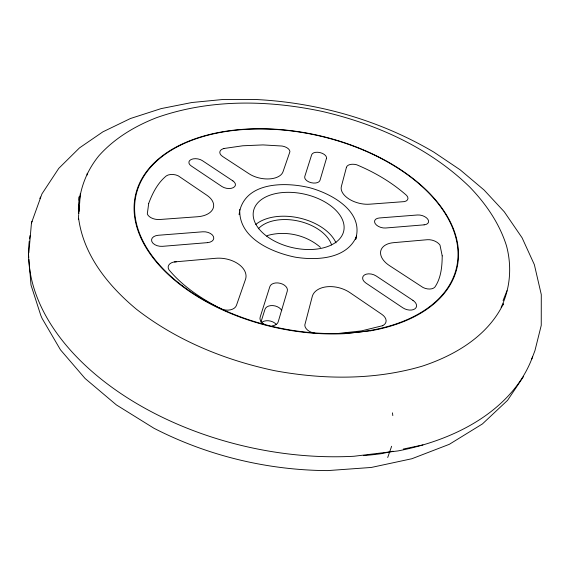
<?xml version="1.0" encoding="UTF-8"?>
<svg xmlns="http://www.w3.org/2000/svg" width="570" height="570" viewBox="0 0 570 570"><rect width="100%" height="100%" fill="white"/><g stroke="black" fill="none" stroke-linecap="round" stroke-linejoin="round"><path stroke-width="0.85" d="M239.799 209.454C238.374 238.068 271.805 252.41 295.253 257.17C316.592 260.625 347.016 259.179 356.635 236.073L355.709 239.5M78.361 209.162L78.646 204.73M78.931 200.298L79.166 196.757L78.724 214.12C78.09 192.817 85.464 172.211 98.916 155.745C114.499 138.282 134.826 126.17 156.472 117.712C209.468 98.924 267.515 99.843 321.986 111.385C376.371 123.961 429.431 147.73 469.766 187.067C485.968 203.882 499.463 223.44 506.509 245.877C511.988 266.389 510.392 288.199 501.13 307.38M78.382 219.357L78.667 214.99M79.109 211.42L79.515 205.229M79.636 203.462L80.27 193.729M87.117 175.018L87.239 173.266M28.849 252.745L31.464 222.984L41.945 193.886L58.753 168.385L79.479 147.901L102.899 131.834L130.437 118.517L161.111 108.614L191.933 102.507L222.207 99.558L254.248 99.429C317.177 102.322 379.47 120.035 433.791 152.083L460.132 169.803L484.108 190.045L504.286 211.805L522.091 237.804L534.368 264.68L541.286 294.59L541.251 325.363L534.945 350.636L531.682 359.185M239.072 214.612L239.55 211.99M391.626 446.267L387.707 457.489M239.863 210.237C247.458 181.353 286.489 182.072 309.702 187.737C331.562 193.643 363.931 211.256 355.737 238.716M260.91 322.228L264.964 309.346A8.856 5.857 12.5 0 1 272.952 305.591A8.856 5.857 12.5 0 1 281.78 310.65M31.464 222.984L32.062 221.281M39.872 198.652L40.441 197.013M503.075 300.561L506.994 290.679M502.704 305.42L503.346 303.803C487.728 336.022 455.266 355.224 422.384 366.118C374.44 380.247 323.489 379.691 274.647 370.692C224.901 360.169 176.7 340.568 136.373 309.189C108.428 285.898 83.583 255.495 78.624 218.346M523.41 376.749L507.564 400.325L482.434 423.93L449.303 444.322L411.875 458.736L371.284 467.457L327.615 470.606C267.366 470.236 207.523 455.801 153.921 428.234L116.38 404.907L85.13 378.523L60.47 349.83L42.13 318.488L40.791 315.388L30.987 284.986L28.899 259.286M382.427 325.748L384.03 324.8A10.866 7.011 17.1 0 0 381.872 314.369L350.023 292.688A23.947 15.411 15.1 0 0 312.225 296.642L304.793 325.078A9.932 6.598 14.6 0 0 311.498 332.339M223.86 148.506L222.307 149.105A9.298 5.159 10 0 0 222.678 156.522L248.905 173.672A20.819 11.671 11.1 0 0 269.346 178.909A20.819 11.671 11.1 0 0 283.048 171.655L289.93 151.684A8.165 4.46 11.7 0 0 282.143 146.041L262.991 144.915L242.792 145.778L223.49 148.563M267.131 235.624C285.306 230.252 306.233 234.926 320.475 247.401M382.833 325.648L361.359 330.913L337.697 333.528L329.973 333.464M393.079 451.212L381.601 453.635A258.915 163.59 12.7 0 1 363.346 455.622M403.311 449.053L422.933 444.921M174.463 261.922L215.61 258.303A23.862 15.283 9.9 0 1 245.449 279.535L236.436 305.406A11.037 7.296 10.1 0 1 223.255 309.631L222.934 309.531M176.508 261.737L173.686 262.043A9.69 6.192 7.9 0 0 168.955 269.795C182.122 285.584 199.486 297.419 217.526 306.981M218.239 307.315L222.15 309.161M392.438 412.844L392.823 415.601M28.5 254.092L28.764 257.555M255.773 224.459A45.401 27.745 12.7 0 1 299.571 218.046A45.401 27.745 12.7 0 1 336.008 242.856M258.303 228.784A39.829 24.339 12.7 0 1 298.331 221.046A39.829 24.339 12.7 0 1 331.597 244.979M532.615 356.699A258.915 163.59 12.7 0 1 397.981 450.927L354.02 456.257A258.915 163.59 12.7 0 1 28.6 256.835M28.557 255.018A258.915 163.59 12.7 0 1 29.262 241.153M29.547 238.937A258.915 163.59 12.7 0 1 30.089 235.46M314.476 333.094A9.932 6.598 14.6 0 1 312.966 332.794M272.132 325.862A9.334 6.227 12.3 0 0 278.21 321.815L287.287 291.085A9.013 5.807 12.5 0 0 280.255 283.318A9.013 5.807 12.5 0 0 269.845 286.617L260.148 317.169A9.334 6.227 12.3 0 0 265.05 324.686M262.221 322.057A9.006 6.063 12.4 0 1 276.243 324.38M442.206 255.859C442.128 266.525 441.066 278.06 434.896 287.081A9.277 5.636 18.2 0 1 423.061 287.515L389.559 265.67A22.437 13.388 16.9 0 1 380.674 251.32A22.437 13.388 16.9 0 1 393.749 242.656L427.279 239.714A9.89 5.757 17.6 0 1 439.99 245.093L442.206 255.859M148.699 203.412L147.309 213.964A10.246 6.156 7.2 0 0 159.714 219.507L197.405 216.757A22.28 13.203 8.6 0 0 212.995 208.698A22.28 13.203 8.6 0 0 206.825 195.225L178.275 175.859A8.778 5.066 8 0 0 166.312 175.902C157.712 182.906 152.496 193.18 148.699 203.412M346.439 167.316L341.394 186.376A20.898 11.742 14.6 0 0 349.061 199.058A20.898 11.742 14.6 0 0 369.666 204.188L404.465 201.602A8.393 4.674 15.8 0 0 406.624 195.432C391.975 182.436 374.803 172.361 356.777 164.808L356.514 164.723A9.134 5.009 14.1 0 0 346.439 167.316M326.446 158.467L319.984 180.348A7.852 4.41 12.8 0 1 311.078 182.678A7.852 4.41 12.8 0 1 304.772 176.508L311.669 154.755A7.624 4.154 12.9 0 1 320.269 152.653A7.624 4.154 12.9 0 1 326.446 158.467M370.714 330.778L344.594 333.671A164.794 98.418 12.7 0 1 136.23 192.304A164.794 98.418 12.7 0 1 391.683 164.053A164.794 98.418 12.7 0 1 370.714 330.778M207.551 242.635L162.543 246.326A8.864 5.5 7.2 0 1 151.812 241.495A8.864 5.5 7.2 0 1 158.232 235.275L202.806 231.791A8.692 5.358 9.1 0 1 213.451 236.543A8.692 5.358 9.1 0 1 207.551 242.635M424.108 224.844L385.648 228A8.158 4.724 15.7 0 1 375.174 223.575A8.158 4.724 15.7 0 1 379.349 217.975L417.511 214.983A8.066 4.574 16.8 0 1 427.892 219.343A8.066 4.574 16.8 0 1 424.108 224.844M232.916 180.911L202.329 160.619A7.994 4.51 8.9 0 0 191.135 159.514A7.994 4.51 8.9 0 0 191.235 165.948L221.937 186.525A8.108 4.674 9.9 0 0 233.301 187.637A8.108 4.674 9.9 0 0 232.916 180.911M412.944 300.369L376.257 276.022A8.742 5.415 16.2 0 0 364.33 275.039A8.742 5.415 16.2 0 0 365.954 283.083L402.847 307.821A8.935 5.593 18 0 0 414.967 308.805A8.935 5.593 18 0 0 412.944 300.369M266.86 236.293A46.206 27.417 12.7 0 0 342.705 234.135A46.206 27.417 12.7 0 0 286.354 192.339A46.206 27.417 12.7 0 0 266.86 236.293M182.464 285.848A164.288 98.111 12.7 0 0 452.701 278.915A164.288 98.111 12.7 0 0 253.764 129.048A164.288 98.111 12.7 0 0 182.464 285.848"/></g></svg>
